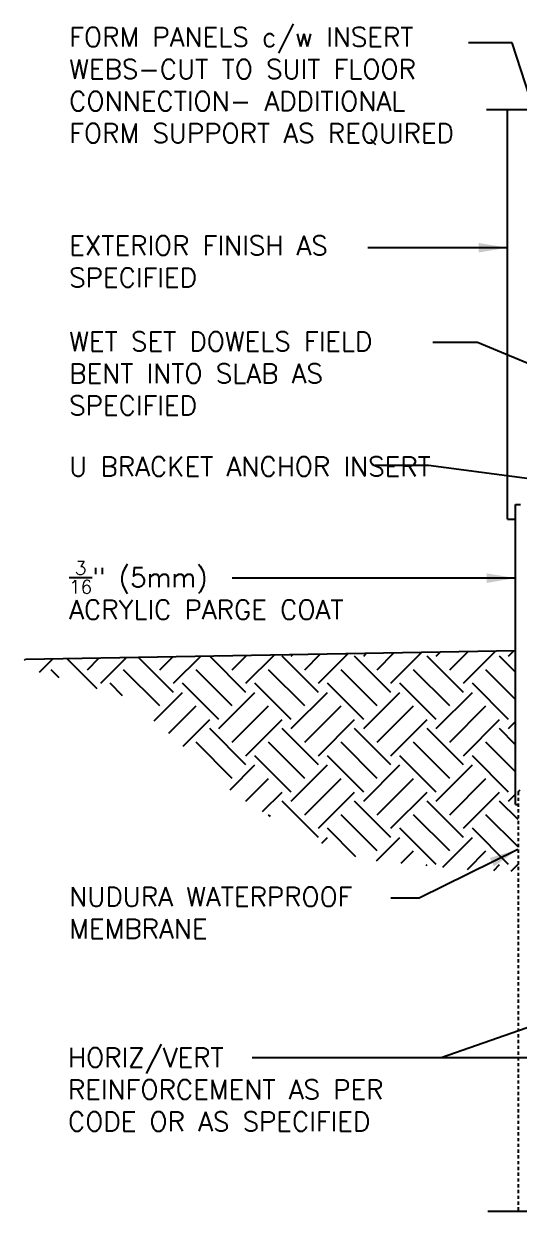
# Model space of a CAD drawing. Header units: inches. Extents: x 260.8 to 311.6, y 145 to 219.7.
# Drawn here: x 260.81 to 280.15, y 173.36 to 219.69 of the extents above; entities that cross this region are included whole.
import ezdxf

# ---------------------------------------------------------------- set-up
doc = ezdxf.new("R2010")
doc.units = ezdxf.units.IN
doc.header["$LTSCALE"] = 0.5
doc.header["$MEASUREMENT"] = 0
doc.linetypes.add('DASHED2', pattern=[0.375, 0.25, -0.125])
for name, color, linetype in [('HATCH', 12, 'Continuous'), ('LINE50', 5, 'Continuous'), ('LINE9', 9, 'Continuous'), ('TEXT', 4, 'Continuous')]:
    doc.layers.add(name, color=color, linetype=linetype)
doc.styles.add('DIM', font='romans.shx', dxfattribs={"width": 0.7})
doc.styles.add('ROMANS', font='romans.shx', dxfattribs={"height": 0.75})
doc.dimstyles.new('ext_12', dxfattribs={"dimscale": 12, "dimtxt": 0.09375, "dimasz": 0.09375, "dimexe": 0.09375, "dimexo": 0.0625, "dimgap": 0.0625, "dimtad": 1, "dimdec": 1, "dimzin": 3, "dimdsep": 46, "dimlunit": 4, "dimtxsty": 'DIM', "dimcen": 0.09, "dimdle": 0.09375, "dimclrt": 4, "dimadec": 0, "dimazin": 0, "dimtfac": 1, "dimtdec": 1, "dimtmove": 2, "dimatfit": 3, "dimfxl": 1, "dimfrac": 2, "dimtolj": 1, "dimtzin": 0, "dimarcsym": 0})

msp = doc.modelspace()

# ---------------------------------------------------------------- hatches: boundary and pattern name
at = {"layer": 'HATCH'}
h = msp.add_hatch(dxfattribs=at)
h.set_pattern_fill('EARTH', color=256, scale=8, angle=45, style=0)
h.set_pattern_definition([(45, (215.7374, 72.3307), (2e-16, 2.828427), [2, -2]), (45, (215.207, 72.861), (2e-16, 2.828427), [2, -2]), (45, (214.6767, 73.3914), (2e-16, 2.828427), [2, -2]), (135, (214.6767, 73.745), (-2.828427, 4e-16), [2, -2]), (135, (215.207, 74.2753), (-2.828427, 4e-16), [2, -2]), (135, (215.7374, 74.8056), (-2.828427, 4e-16), [2, -2])])
h.paths.add_polyline_path([(280.1, 186.621), (280.1, 189.233), (280.006, 189.233), (280.006, 195.233), (260.808, 194.898), (261.104, 194.48), (264.782, 193.43), (266.65, 191.855), (269.043, 189.639), (271.437, 188.123), (274.064, 187.073), (278.113, 186.698)])

# ---------------------------------------------------------------- linework, layer by layer
at = {"layer": 'LINE50'}
msp.add_line((260.878, 194.899), (280.006, 195.233), dxfattribs=at)
at = {"layer": 'LINE9'}
for p, q in [((279.694, 200.358), (279.694, 216.323)), ((280.006, 200.933), (280.194, 200.933)), ((280.006, 189.233), (280.006, 200.933)), ((279.694, 200.358), (280.006, 200.358)), ((280.006, 189.233), (280.1, 189.233)), ((278.923, 173.358), (286.022, 173.358))]:
    msp.add_line(p, q, dxfattribs=at)
at = {"layer": 'LINE9', "linetype": 'DASHED2'}
for q in [(280.194, 189.809), (280.1, 173.358)]:
    msp.add_line((280.1, 189.715), q, dxfattribs=at)
at = {"layer": 'LINE9'}
msp.add_lwpolyline([(294.773, 216.323), (287.819, 216.323), (286.819, 217.323), (286.819, 215.323), (285.819, 216.323), (278.864, 216.323)], dxfattribs=at)

# ---------------------------------------------------------------- texts
at = {"layer": 'TEXT', "char_height": 0.75, "style": 'ROMANS'}
for s, insert, width, attachment_point in [('FORM PANELS c/w INSERT WEBS-CUT TO SUIT FLOOR CONNECTION- ADDITIONAL FORM SUPPORT AS REQUIRED', (262.581, 219.543), 16.66856, 1), ('EXTERIOR FINISH AS SPECIFIED', (262.581, 211.407), 13.68504, 1), ('WET SET DOWELS FIELD BENT INTO SLAB AS SPECIFIED', (262.581, 207.667), 13.68504, 1), ('U BRACKET ANCHOR INSERT', (262.581, 202.784), 13.68504, 1), ('\\A1;{\\H0.7x;\\S3/16;\\H1.429x;" (5mm)\\PACRYLIC PARGE COAT}', (262.581, 197.583), 13.05222, 4), ('\\A1;{\\H1x;NUDURA WATERPROOF MEMBRANE}', (262.581, 185.004), 13.60737, 4), ('HORIZ/VERT\\PREINFORCEMENT AS PER CODE OR AS SPECIFIED', (262.534, 178.106), 14.832, 4)]:
    msp.add_mtext(s, dxfattribs=dict(at, insert=insert, width=width, attachment_point=attachment_point))

# ---------------------------------------------------------------- leaders
at = {"layer": 'TEXT'}
for points in [[(281.333, 214.424), (279.866, 218.94), (278.16, 218.94)], [(279.691, 210.948), (276.608, 210.948), (274.235, 210.948)], [(284.612, 204.725), (278.511, 207.251), (276.777, 207.251)], [(283.184, 201.582), (276.602, 202.448), (274.522, 202.448)], [(288.095, 183.186), (277.104, 179.346)], [(287.236, 179.346), (269.723, 179.346)]]:
    msp.add_leader(points, dimstyle='ext_12', override={"dimgap": 0.0625, "dimtad": 0}, dxfattribs=at)
for points in [[(280.006, 198.057), (273.411, 198.057), (268.938, 198.057)], [(280.09, 187.473), (276.243, 185.579), (275.141, 185.579)]]:
    msp.add_leader(points, dimstyle='ext_12', dxfattribs=at)

doc.saveas('drawing.dxf')
